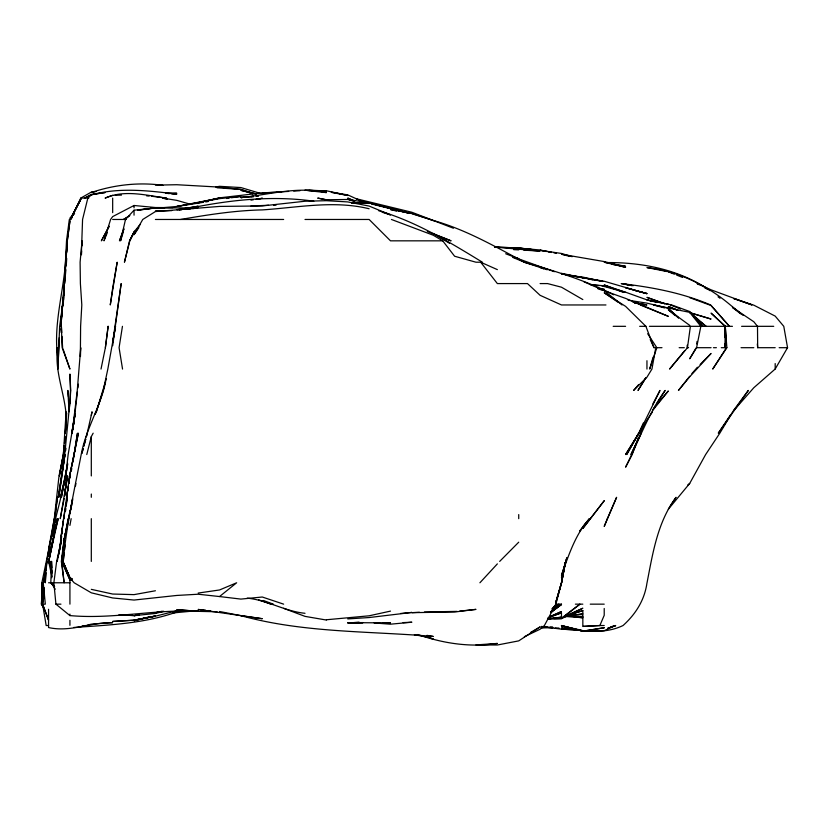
<?xml version="1.0" encoding="UTF-8"?>
<svg xmlns="http://www.w3.org/2000/svg" width="829" height="829" viewBox="0 0 829 829"><rect width="100%" height="100%" fill="white"/><g stroke="black" fill="none" stroke-linecap="round" stroke-linejoin="round"><path stroke-width="1.24" d="M724.909 343.921L724.878 347.693L725.416 326.325L711.064 313.113L725.064 326.325L724.96 337.641M80.351 356.501L80.61 326.325L81.812 304.958L80.392 283.58L80.102 262.213L82.05 240.835L81.843 245.871M81.346 254.669L82.568 219.467L87.833 198.1L91.304 194.908C119.148 187.188 148.526 190.608 176.784 194.152L171.758 193.903M80.454 356.501L80.714 347.693L77.273 390.438L72.144 433.184L74.123 420.614M687.21 345.185L687.127 347.693L688.567 347.693M66.714 258.441L66.237 265.985M66.931 252.151L67.325 240.835L69.926 221.125L67.263 240.835L64.6 283.58L65.885 269.757M81.48 254.669L81.636 250.897M42.372 582.777L41.45 604.154L43.409 607.336L41.45 604.154L42.372 582.777L42.704 586.549M57.895 351.465L57.688 347.693C53.408 376.801 70.828 403.992 65.242 433.184L65.885 424.386M63.398 302.44L63.253 304.958L66.527 240.835L69.325 219.467M63.543 299.922L64.247 287.352M66.144 411.806L63.346 454.551L59.408 475.929L63.377 454.551L64.237 445.753L63.501 453.297M44.061 595.357L44.372 590.321M46.041 572.725L45.336 582.777C45.782 547.14 58.206 513.141 65.076 478.437M46.217 570.207L46.828 561.409L43.543 582.777L45.315 575.243M64.299 284.844L60.89 326.325L62.6 304.958L59.647 326.325L57.906 369.071L59.284 337.641M66.247 419.35L66.703 413.07M69.387 408.034L69.926 401.733L64.735 454.551L58.258 497.296L65.014 454.551M65.854 257.187C64.196 290.399 53.17 323.082 57.615 356.501M66.196 253.415L66.745 247.125M59.74 332.616L60.082 328.844M42.714 590.321L41.864 582.777L50.714 540.042L54.289 518.664L59.025 475.929L63.377 454.551M62.434 304.958L64.216 286.098M53.16 533.752L57.429 497.296L52.206 536.27L54.579 518.664L52.942 533.752M62.641 304.958L60.59 326.325L62.6 304.958L61.253 317.528M42.776 602.901L44.32 587.813M60.579 323.807L60.983 320.035M69.128 480.955L68.734 483.462L69.626 475.929L78.372 433.184L69.926 474.592L74.154 454.551L77.449 433.184L72.911 462.095M64.227 552.611L63.242 561.409C66.372 525.42 74.361 490.012 81.19 454.551C85.76 429.225 100.236 407.288 105.542 382.128M64.517 550.093L65.076 545.067M60.351 546.321L60.921 541.296M68.797 483.462L69.926 474.343M64.206 291.124L63.771 294.896L64.185 291.124M75.138 411.806L77.439 391.692M63.47 298.668L62.735 303.694L63.439 297.414L62.755 303.694L63.356 299.922M64.589 496.043L66.952 475.929L64.507 496.043L67.626 475.929L60.258 518.664L64.196 498.55M73.636 424.386L74.983 413.07M73.698 424.386L74.175 420.614M68.973 483.462L69.294 480.955M105.376 347.693L108.133 326.325L105.376 347.693L101.014 369.071M77.916 387.92L78.413 384.159M65.532 511.12L65.864 508.612M66.196 506.094L67.356 497.296L63.626 518.664L58.994 553.865M696.712 343.921L697.044 341.413M62.724 303.694L63.398 298.668M63.906 294.896L64.237 292.378M62.102 558.891L62.621 555.119M63.139 551.358L63.481 548.839M69.926 220.462L70.071 219.467M61.885 475.929L64.89 454.551L58.807 497.296L61.678 477.183M59.615 550.093L61.056 540.042L57.253 561.409M112.671 345.734L121.169 283.58L112.671 342.387L115.521 326.325L107.832 369.071L103.283 390.438L96.33 411.806L106.464 378.563M65.584 450.779L65.968 448.271M62.507 527.472L60.579 540.042L69.646 475.929M62.89 524.954L63.47 521.182M75.107 414.324L68.144 454.551L65.729 475.929L66.734 469.639L61.398 497.296L67.646 463.349M122.443 326.325L119.086 347.693L122.547 369.071M68.33 485.981L66.538 497.296L68.351 487.411M63.854 518.664L64.258 516.156M71.294 507.193L71.688 504.726M72.082 502.25L72.465 499.773M67.139 467.121L67.543 464.613M61.263 538.777L61.678 536.27M62.082 533.752L62.496 531.234M75.087 413.07L71.75 433.184L74.942 415.578M54.289 518.664L48.559 549.306M75.501 485.981L75.936 483.462M71.335 470.893L71.781 468.385M655.552 348.957L651.936 369.071L646.952 377.185L633.615 390.438L638.62 384.604M69.926 513.379L72.631 498.53M69.926 525.41L71.159 518.664M72.589 499.628L64.165 540.042L61.75 561.409L69.926 579.979L72.372 580.487M69.926 511.265L64.165 540.042L61.895 561.409L69.926 579.813M53.201 540.042L48.787 561.409L49.999 564.974L48.787 561.409L57.274 518.664L53.17 540.042L48.559 556.425L58.185 518.664L48.6 561.409L51.926 576.497M68.165 518.664L64.071 540.042L66.621 528.726M57.999 557.637L61.501 540.042L56.641 561.409L53.864 582.777L55.916 604.154L69.926 615.584C112.734 619.501 155.272 609.056 198.162 611.284L176.784 609.667L198.162 611.356L217.011 611.771M70.424 510.902L71.646 504.716M72.133 502.239L72.631 499.773M44.476 594.092L42.476 604.154L48.559 620.123L42.621 604.154L46.165 625.522L48.559 625.522M664.64 307.932L653.563 304.958L689.697 312.346L700.847 326.325L696.588 347.693L689.697 358.791L695.572 348.802M91.304 415.402L92.05 411.806L86.392 436.748M67.988 522.436L68.527 519.928L63.978 540.042L61.346 561.409L64.123 582.777L62.03 563.927M67.657 464.613L60.569 497.296L65.097 478.437M137.811 210.193L155.417 207.975L134.039 210.203L125.49 219.467L120.578 240.835L123.127 232.524M45.305 574.466L43.232 582.777L45.326 604.154L41.45 604.154M86.765 454.551L91.304 436.614L93.159 433.184M565.285 562.653L561.471 577.595L565.989 561.409L561.471 575.316C568.59 555.513 575.16 534.664 589.419 518.664L579.937 530.767M85.677 439.121L83.791 446.24L85.75 439.121M86.309 436.748L87.252 433.184M653.076 357.195L649.698 369.071L656.827 347.693L647.656 333.693M555.689 602.911L561.554 582.777L565.357 562.663L561.554 582.777L555.886 604.154L544.415 625.522L540.104 629.232L524.353 636.693M690.402 326.325L687.469 347.693L669.583 369.071L684.733 350.615M123.728 228.97L119.469 240.835L124.039 228.97M565.596 561.409L566.901 557.844M638.278 437.93L632.216 454.551L625.584 467.183C638.568 441.411 648.04 414.065 665.159 390.438L657.024 403.267M565.585 561.409L566.891 557.844M107.366 232.524L103.988 240.835L110.599 219.467L112.671 216.597L134.039 205.488L155.417 207.53L173.012 207.633M600.103 625.522L582.839 626.423L599.875 625.522L604.217 615.294L604.217 608.476M643.366 423.018L638.744 433.184L626.683 454.551L638.827 433.184L625.584 454.551L638.972 433.184L659.977 390.438L652.869 403.941M96.33 191.53L91.304 192.09L80.755 198.1L70.589 219.467L80.848 199.219L69.926 219.467M134.039 232.286L129.635 240.835L134.039 232.255L135.966 230.576L134.039 232.255L129.811 240.835L124.433 262.213L129.552 240.835L134.039 231.83L140.464 224.224M80.827 199.219L70.268 219.467L72.102 217.706M109.107 226.213L101.387 240.835L109.107 226.566M639.947 433.184L646.952 420.137L652.547 411.806M699.241 284.772L697.096 283.58L711.064 289.818L751.976 304.958L733.665 298.533L753.81 305.176L775.188 316.108L783.778 326.325L787.55 347.693L775.188 369.029L775.188 363.558M574.041 629.615C590.58 631.936 607.574 632.973 623.066 625.522C635.708 614.102 644.506 600.155 646.952 583.088L647.034 582.777C652.796 553.171 657.532 522.115 676.049 497.296L668.329 509.224L689.697 483.431L705.634 454.551L719.821 433.184L732.681 411.806M652.962 409.671L655.677 405.402M726.505 347.693L712.712 369.071L726.857 347.693L725.282 326.325L726.359 345.185M730.318 415.122L718.297 433.184L748.318 390.438L733.282 410.79M138.909 227.592L134.039 234.7L142.754 219.467L155.417 211.561L219.53 206.421L262.275 205.934L305.01 201.24L326.388 200.691L347.755 201.924L369.133 206.069L390.5 214.929L382.19 212.234M579.937 530.726L589.968 518.664L582.839 526.653M689.697 376.293L678.454 390.438L689.697 376.77L711.064 353.475L700.132 364.48M653.2 409.827L668.329 390.987L656.755 404.241M691.904 373.589L697.396 367.237M733.52 410.842L753.81 387.723L775.125 369.071M552.104 608.994L556.383 604.154L561.471 604.154L550.788 612.652M552.104 608.88L556.383 604.154M479.908 582.777L497.359 563.875M499.669 561.409L518.726 542.187M550.839 611.843L558.891 604.154L551.378 610.952M69.926 218.027L74.579 213.768M69.926 604.154L69.926 577.844L62.776 561.409L69.926 577.927L74.144 582.777L91.304 592.818L112.671 597.958L134.039 600.051L176.784 595.45L198.162 594.227L219.53 596.548L236.648 582.777L219.53 589.968L198.162 593.067M687.759 484.975L689.697 483.431M547.637 619.232L561.471 618.486L579.948 604.154L561.471 618.258L553.927 618.351M551.295 611.895L561.471 604.154M551.295 612.103L561.471 604.538L551.295 611.615M129.852 215.54L123.573 219.467L128.806 216.307M530.477 632.506L540.104 626.9L518.726 640.879L497.359 645.003L475.981 644.921L497.359 643.439C470.416 647.604 443.349 643.48 417.806 634.517M547.969 617.957L561.471 611.533L549.596 616.693M567.098 615.159L582.839 608.227L561.471 618.724L553.927 618.652M548.415 617.719L561.471 612.859L561.471 618.486M112.671 195.292L105.096 198.1C124.63 189.364 146.318 195.426 166.556 198.1L151.645 196.266M180.349 610.735L176.784 611.885L180.349 610.683C146.246 623.615 109.635 625.004 73.698 627.48M549.596 616.807L561.471 612.859M563.844 616.849L582.839 610.6L582.839 617.439M567.409 615.294L582.839 610.6M611.108 626.786L615.698 625.522L607.657 628.361L615.46 625.522L604.217 630.682L582.839 631.19L561.471 625.833L580.331 629.957L561.471 627.999L580.331 630.216L561.471 629.17L541.358 626.537M163.727 611.315L155.417 613.47L134.039 615.678L118.961 614.672M150.671 616.507L134.039 620.734L155.417 615.968L134.039 620.196L112.671 621.449L134.039 620.216L155.417 616.175L176.784 610.818M86.817 625.253L91.304 624.154L112.671 622.662C90.91 622.061 70.392 632.496 48.559 627.553L48.559 609.294M161.696 611.325L155.417 612.745L162.961 611.284M390.5 611.108L369.133 615.802L326.388 619.76M134.039 620.196L155.417 616.175M139.075 614.776L134.039 615.719L139.075 614.6L135.303 615.294M215.758 187.012L219.53 186.318L240.897 187.561L261.083 193.571M180.608 219.467C207.602 214.815 234.845 210.483 262.275 209.903C297.787 207.571 333.859 200.121 369.133 208.763M185.582 208.493L198.162 206.224L184.328 208.525M155.417 590.766L134.039 594.631L112.671 594.041L91.304 589.346M226.659 198.504L229.032 198.1M250.959 200.162L253.467 199.727M188.1 209.24L190.618 208.825M193.126 208.411L195.644 207.986L155.417 207.81L137.811 210.162M203.188 202.349L176.784 206.473L155.417 208.348L164.215 208.069M205.696 201.944L208.214 201.54M179.302 210.1L181.81 209.716M184.328 209.333C226.742 200.235 270.555 195.064 313.818 201.209M563.989 616.724L582.839 613.916L565.243 616.144M231.405 197.758L240.897 196.4L219.53 198.639L176.784 206.473L219.53 198.1L198.162 202.784L219.53 197.841L262.275 192.898L288.668 191.416M93.812 192.183L91.304 192.515C114.298 184.732 138.878 182.028 162.961 185.333M217.011 187.779L240.897 189.447L256.337 194.193M547.637 618.983L561.471 617.19L548.902 618.631M82.061 625.968L85.698 625.522M457.131 611.398L424.438 611.957M459.639 611.128L475.981 609.377L454.613 612.02L411.868 612.662L419.412 612.248M198.162 610.579L173.012 612.942M198.162 207.571L176.784 209.654L189.354 208.711M400.552 613.491L411.868 612.434L369.133 617.543L347.755 618.921M351.527 622.786L359.071 622.123M193.126 208.493L195.644 208.297L191.872 208.525M293.704 191.105L299.984 190.711M541.358 627.543L547.637 627.149M250.959 206.027L268.555 205.26M247.187 197.147L240.897 197.509L253.467 196.307L240.897 197.613C269.29 194.66 297.86 186.028 326.388 192.618L307.528 190.577M250.959 196.919L253.467 196.774M403.07 622.61L411.868 622.216L390.5 624.185L374.159 622.962M552.674 627.149L541.358 627.667L552.674 627.905M262.275 192.898L281.124 192.131M167.986 193.582L176.784 193.261L165.468 193.167M171.758 210.628L155.417 211.115L160.443 211.115M494.84 247.073L518.726 247.985L535.068 249.902L530.042 249.363M518.726 247.985L494.84 247.094L540.104 251.094L523.752 250.151M347.755 623.107L362.843 622.734M115.19 195.24L121.469 195.105M155.417 185.136L176.784 184.722L219.53 187.116L240.897 189.447L252.772 193.758M273.591 205.188L276.098 205.146M563.989 616.61L582.839 616.507L577.813 616.351M351.527 202.981L369.133 202.96L409.36 213.333L371.506 203.986M362.843 622.6L347.755 622.631L390.5 622.911L382.957 622.797M80.755 198.1L81.418 198.1M82.444 198.1L88.765 198.1M112.671 219.467L125.189 219.467M125.49 219.467L126.257 219.467M155.417 219.467L283.642 219.467M305.01 219.467L369.133 219.467L390.5 240.835L442.727 240.835L454.613 256.234L475.981 262.213L480.696 262.213L497.359 269.622M540.104 283.58L547.575 283.58L561.471 287.197L582.839 299.57M605.958 304.958L561.471 304.958L540.104 295.321L527.493 283.58L497.359 283.58L480.696 262.213M613.18 326.325L625.584 326.325M639.687 326.325L645.884 326.325L654.019 347.693L661.977 347.693M649.428 326.325L700.847 326.325M701.562 326.325L732.442 326.325M741.603 326.325L773.737 326.325M679.158 347.693L684.298 347.693M696.225 347.693L711.064 347.693M713.458 347.693L716.401 347.693M721.261 347.693L726.857 347.693M741.053 347.693L753.81 347.693M757.323 343.921L757.675 347.693L775.188 347.693M779.156 347.693L787.55 347.693M48.559 582.777L53.429 582.777M54.849 582.777L69.926 582.777M55.916 604.154L60.952 604.154M575.388 604.154L582.839 604.154M590.238 604.154L604.217 604.154M599.875 625.522L604.217 625.522M308.782 190.463L326.388 190.753L347.755 195.489L331.413 192.38M351.527 203.064L369.133 203.395M308.782 190.483L326.388 190.888L305.01 190.1M555.181 627.967L558.953 628.05M606.724 262.565C642.9 262.327 679.925 269.674 709.997 290.647M513.7 249.664L518.726 249.871M561.471 629.17L580.331 630.092L576.559 629.615M494.84 246.887L497.359 247.021M120.215 614.703L132.785 615.439M146.619 195.851L149.127 196.058M590.383 284.658L604.217 285.798L625.584 292.191L646.952 299.87L671.728 304.958L689.697 311.517L702.992 326.325L698.008 320.937M541.358 626.475L546.384 626.879M550.155 627.19L552.674 627.398M567.751 616.424L582.839 617.812L582.839 625.522M591.637 284.865L599.18 285.57M601.699 285.808L625.584 292.388L604.217 284.948L614.9 289.114M567.751 628.734L570.269 628.983M205.696 610.289L198.162 609.45L262.275 618.703L240.897 615.657L219.53 611.491M208.214 610.569L210.732 610.849M527.524 249.073L518.726 248.089L540.104 249.995L551.409 252.348M219.53 596.548L240.897 599.098L262.275 597.015L283.642 604.154M567.751 628.859L570.269 629.17M572.787 616.424L582.839 617.812M613.014 264.534L615.522 264.886M618.04 265.239L625.584 266.296L604.217 262.213L625.584 267.342L604.217 261.56L561.471 254.223L569.782 256.43M570.269 275.653L567.751 275.29L582.839 277.114L602.952 281.477L561.471 273.85L585.357 278.129M572.787 276.005L604.217 281.259L646.952 293.684L625.584 287.767L646.952 293.539L635.646 290.761M628.102 300.212L646.952 303.145L668.329 308.243L678.516 317.714M331.413 192.235L347.755 194.888L364.573 202.545M426.956 635.356L433.246 636.444C369.04 630.993 303.497 632.993 240.897 615.657M326.388 620.04L305.01 616.372L283.642 608.31M634.382 302.761L646.952 304.958L634.382 302.637M247.187 598.155C267.301 600.041 284.834 611.346 305.01 613.294M631.874 285.611L621.201 283.58C651.667 287.124 682.215 292.824 710.588 304.958L729.427 326.325L711.064 305.497L689.697 297.673M576.559 629.522L582.839 630.672L577.813 629.646M633.128 285.704L625.584 284.285L631.874 285.477M414.386 634.703L429.474 637.532M546.384 251.529L540.104 250.317L561.471 253.456L572.155 256.689M548.902 252.006L551.409 252.493M561.471 273.332L585.212 278.161M667.065 271.549L646.952 267.58C677.873 271.073 706.691 284.969 730.318 304.958L743.126 315.383M668.329 304.212L646.952 300.005L655.76 302.046M328.895 200.276L317.714 198.1L326.388 199.768L347.755 199.468L369.133 202.804L410.614 213.426M636.309 303.238L644.641 304.958L635.118 302.626M553.927 252.866L556.446 253.384M255.985 193.706L240.897 190.338L252.772 193.489M587.875 278.731L592.901 279.933M547.223 269.777L524.156 262.213C554.756 271 585.253 280.15 613.709 294.782M356.035 198.701L411.868 212.255L453.422 228.224M396.438 211.063L390.5 209.519L411.868 213.395L433.246 220.462C465.825 229.581 494.903 246.431 524.436 262.213L513.099 257.581M635.076 302.782L643.377 304.958L632.703 301.984M167.365 199.354L162.65 198.1L176.784 200.359L191.033 204.421M258.71 599.864L271.218 604.154L262.275 600.859M378.625 210.69C415.909 221.54 449.463 242.109 482.395 262.213M689.697 312.74L711.064 319.041L689.697 312.554M353.693 200.929L347.755 199.167L352.501 200.887M512.788 256.762L554.342 271.715M411.868 213.716L428.997 219.084M512.788 256.835L518.726 258.689L505.669 253.767M599.46 289.3L603.025 290.43M427.308 231.457L451.09 240.835L433.246 233.747M640.195 304.958L668.329 316.336L625.584 298.388L604.217 290.803M664.765 303.694L646.952 297.383L664.454 303.694M69.926 577.927L72.05 579.316L69.926 577.844L62.942 561.409L69.926 577.917L72.164 578.735M584.02 281.839L604.217 290.637L621.999 304.958M427.308 636.89L433.246 639.076L428.489 637.304M263.384 600.476L273.363 604.154M540.104 267.508L543.658 268.855M391.443 219.467L433.246 235.229L442.727 240.835M430.22 219.467L433.246 220.638M617.273 290.036L623.211 292.347M670.34 304.958L680.588 308.979M668.329 271.798L674.267 274.15M676.64 275.083L682.578 277.435M677.821 310.284L668.329 306.45L677.821 310.357M354.885 201.043L347.755 198.1L354.501 201.209M359.185 200.483L364.708 202.867M704.619 287.736L706.774 288.917M433.246 233.426L449.577 243.301M617.812 302.098L604.217 292.792L625.584 306.357L645.884 326.325M689.697 325.362L668.329 309.808L675.138 315.59M718.038 296.803L720.028 298.285M740.587 313.787L732.442 307.414L753.81 321.745L757.499 326.325L757.675 347.693M695.469 317.776L698.35 320.108M700.277 321.662L706.049 326.325L689.697 311.953M668.329 308.927L678.516 318.035M691.365 313.745L696.35 319.134M54.134 586.497L50.807 582.777L51.595 561.409L51.823 573.979M54.621 586.663L51.211 582.777L55.201 589.191M650.216 339.579L654.019 347.693M63.025 348.885L69.926 369.071L62.165 347.693L61.377 326.325L61.74 332.616M51.885 572.725L50.248 561.409L51.864 572.725M51.875 567.699L51.253 561.409L51.823 577.751M68.424 396.728L67.864 390.438L69.066 411.806M68.652 399.236L69.211 405.526M61.957 336.387L62.621 347.693M646.952 360.708L646.952 369.071M518.726 514.591L518.726 518.664M134.039 205.488L134.039 207.83M134.039 210.203L134.039 215.177M112.671 198.1L112.671 212.638M91.304 436.614L91.304 475.929M91.304 494.032L91.304 497.296M91.304 518.664L91.304 561.409M69.926 614.102L69.926 615.584M69.926 620.31L69.926 625.315M70.506 390.438L69.926 403.257L70.693 390.438L69.926 374.034L70.506 390.438M65.056 277.3L64.817 279.808L65.025 277.3M65.128 436.956L64.507 443.235L65.128 436.956M68.361 487.234L68.071 489.752L68.372 487.234M55.999 519.928L55.709 522.436L55.999 519.928M73.335 426.894L73.035 429.412L73.377 426.894M69.926 475.929L69.615 478.437L69.926 475.929M112.671 288.129L110.278 304.958L117.179 262.213L112.671 288.129M565.347 562.663L561.471 582.86L556.01 601.781L561.471 582.777L565.347 562.663M95.863 411.806L95.325 414.324L95.863 411.806M83.159 448.613L81.905 453.37L83.19 448.613M607.367 518.664L604.217 526.425L616.61 497.296L607.367 518.664M640.993 433.184L630.962 454.551L641.107 433.184M645.677 378.045L637.998 390.438L645.677 378.107M604.217 500.737L582.839 528.446L604.217 500.737M91.304 194.494L84.599 198.1L91.304 194.711L105.128 192.525L91.304 194.494M262.275 198.245L255.985 199.406L262.275 198.245M604.217 627.75L582.839 631.19L561.471 625.522L582.839 631.19L604.217 627.75M258.503 195.851L255.985 196.1L258.503 195.831M604.217 289.321L597.927 288.637L604.217 289.321M57.647 352.729L56.735 347.693L57.657 352.729"/></g></svg>
